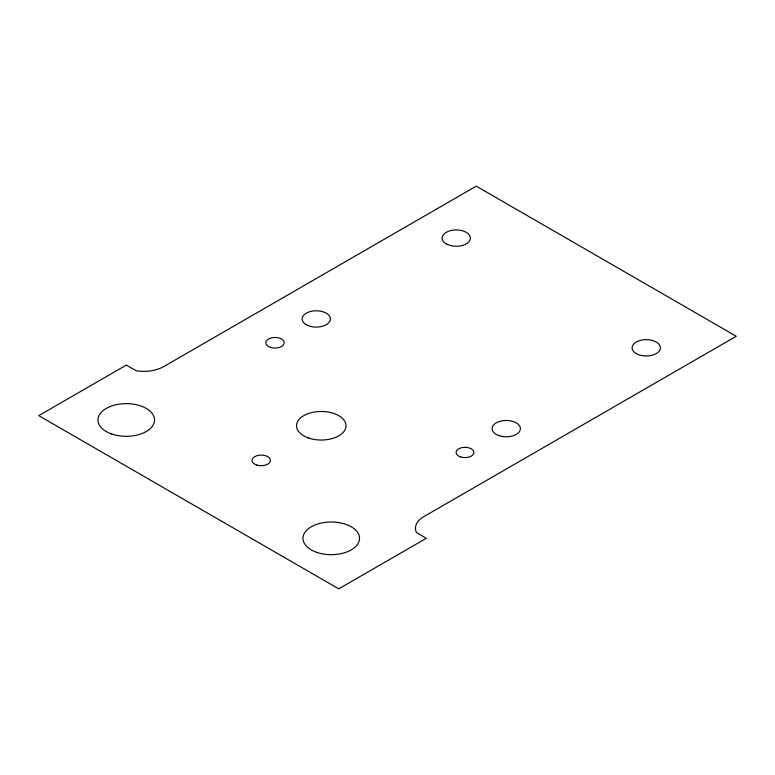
<?xml version="1.0" encoding="UTF-8"?>
<svg xmlns="http://www.w3.org/2000/svg" width="775" height="775" viewBox="0 0 775 775"><rect width="100%" height="100%" fill="white"/><g stroke="black" fill="none" stroke-linecap="round" stroke-linejoin="round"><path stroke-width="1.16" d="M126.247 365.132L38.75 415.642L338.752 588.845L426.25 538.334L416.427 532.454A28.287 16.333 0 0 1 423.751 516.683L736.25 336.263L476.247 186.155L163.748 366.575A28.287 16.333 0 0 1 136.429 370.799L126.247 365.132M317.111 552.478A28.287 16.333 0 0 0 359.532 538.334A28.287 16.333 0 0 0 317.111 524.191A28.287 16.333 0 0 0 317.111 552.478M111.803 434.019A28.287 16.333 0 0 0 154.535 420.176A28.287 16.333 0 0 0 112.414 405.732A28.287 16.333 0 0 0 111.803 434.019M256.651 464.99A9.193 5.309 0 0 0 270.446 460.389A9.193 5.309 0 0 0 256.651 455.797A9.193 5.309 0 0 0 256.651 464.99M460.544 456.901A8.912 5.144 0 0 0 473.912 452.455A8.912 5.144 0 0 0 460.544 447.998A8.912 5.144 0 0 0 460.544 456.901M270.407 347.355A9.193 5.309 0 0 0 284.192 342.753A9.193 5.309 0 0 0 270.407 338.162A9.193 5.309 0 0 0 270.407 347.355M308.15 437.875A24.752 14.289 0 0 0 345.989 426.24A24.752 14.289 0 0 0 309.613 413.143A24.752 14.289 0 0 0 308.15 437.875M446.255 243.883A14.144 8.167 0 0 0 469.912 240.221A14.144 8.167 0 0 0 452.59 230.223A14.144 8.167 0 0 0 446.255 243.883M636.246 353.584A14.144 8.167 0 0 0 659.913 349.922A14.144 8.167 0 0 0 642.591 339.925A14.144 8.167 0 0 0 636.246 353.584M306.251 324.715A14.144 8.167 0 0 0 329.908 321.053A14.144 8.167 0 0 0 312.587 311.056A14.144 8.167 0 0 0 306.251 324.715M499.177 435.705A14.144 8.167 0 0 0 520.393 428.633A14.144 8.167 0 0 0 499.177 421.561A14.144 8.167 0 0 0 499.177 435.705"/></g></svg>
